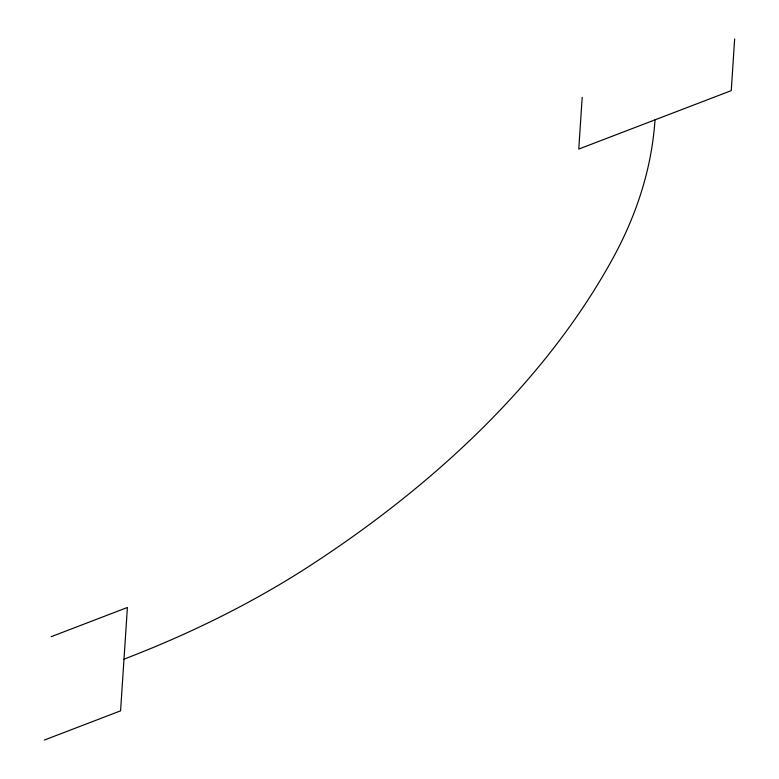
<?xml version="1.0" encoding="UTF-8"?>
<svg xmlns="http://www.w3.org/2000/svg" width="779" height="779" viewBox="0 0 779 779"><rect width="100%" height="100%" fill="white"/><g stroke="black" fill="none" stroke-linecap="round" stroke-linejoin="round"><path stroke-width="1.17" d="M582.186 97.375L578.768 149.062L731.247 90.637L734.655 38.95M51.171 636.686L127.405 607.474L120.579 710.837L44.345 740.05M655.003 119.849A806.577 478.637 -6.1 0 1 612.664 258.716A1218.512 723.087 -6.1 0 1 311.133 564.96A806.577 478.637 -6.1 0 1 123.997 659.151"/></g></svg>
